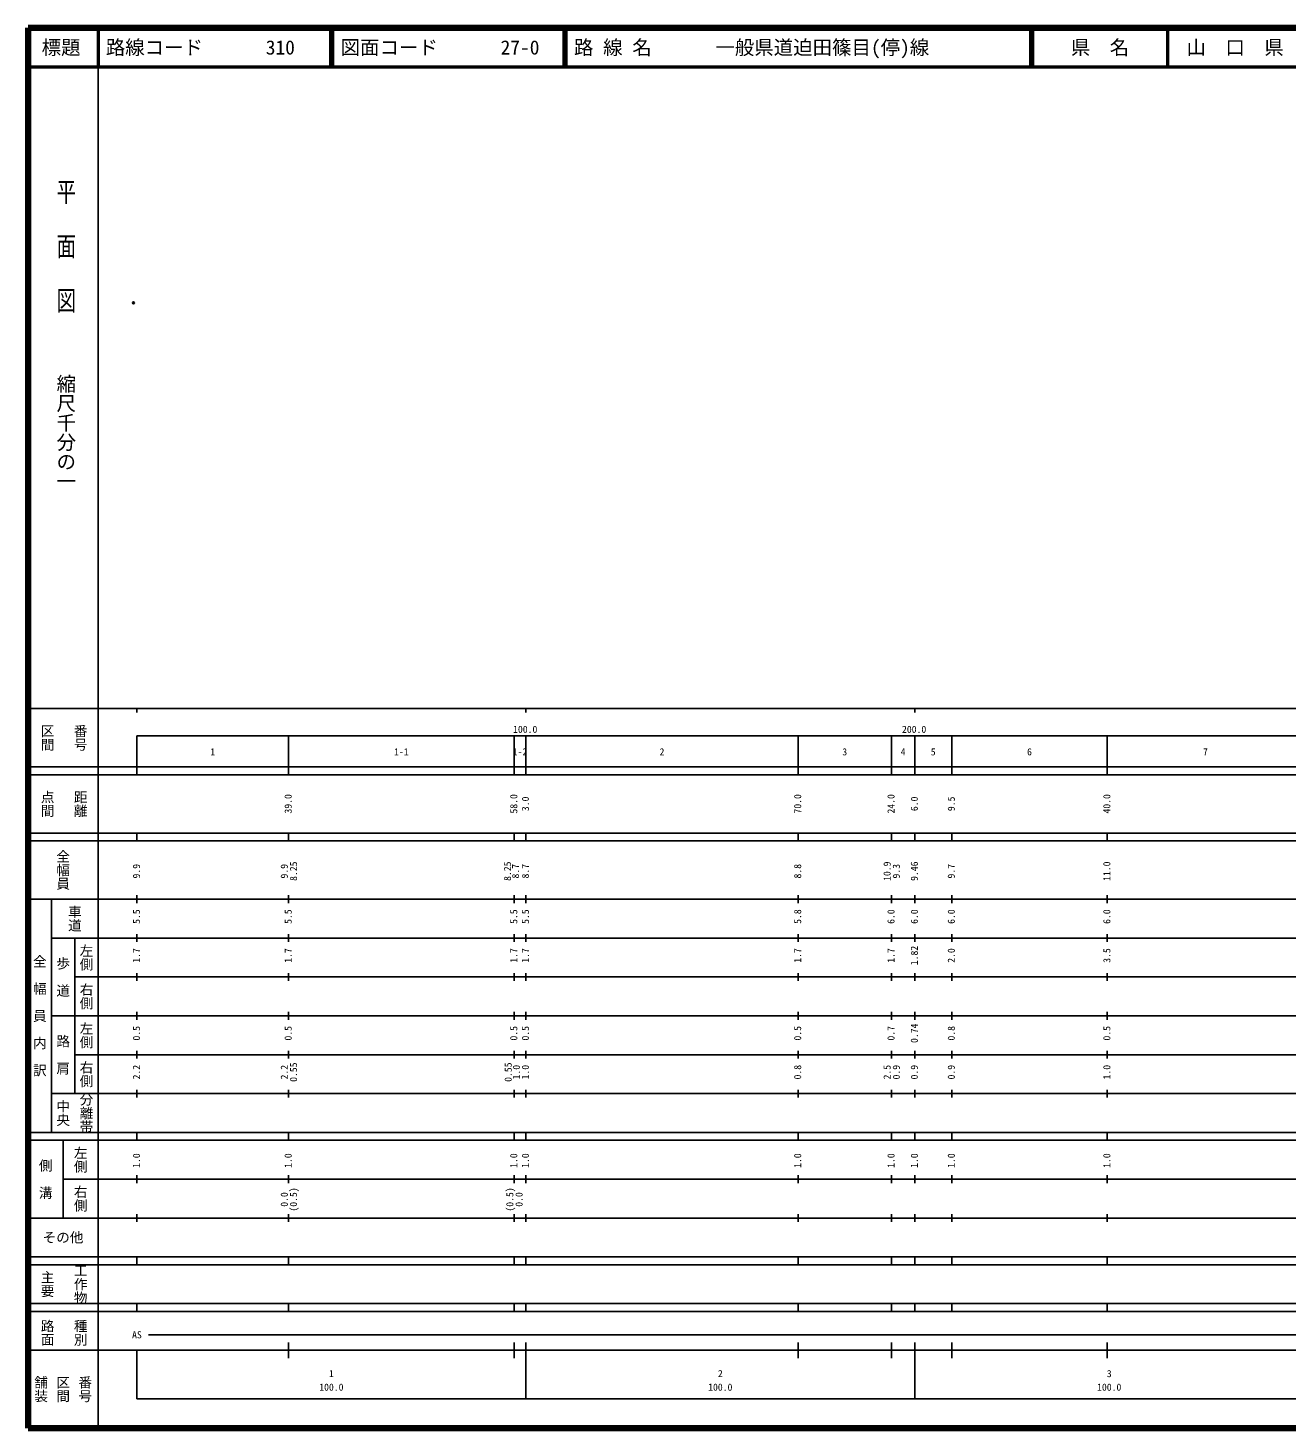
# Model space of a CAD drawing. Units: millimetres on the paper. Extents: x 40 to 680, y 20 to 380.
# Drawn here: x 40 to 363.7, y 20 to 380 of the extents above; entities that cross this region are included whole.
import ezdxf
from ezdxf.enums import TextEntityAlignment as Align

# ---------------------------------------------------------------- set-up
doc = ezdxf.new("R2010")
doc.units = ezdxf.units.MM
doc.header["$PDMODE"] = 32
doc.header["$PDSIZE"] = 0.5
doc.layers.add('M-OTRS', color=6, linetype='Continuous')
doc.layers.add('M-TTL-TXT', color=7, linetype='Continuous')
for name, color, linetype, lineweight in [('M-TTL', 2, 'Continuous', 140), ('M-TTL-BAND', 7, 'Continuous', 25), ('M-TTL-LINE', 7, 'Continuous', 50)]:
    doc.layers.add(name, color=color, linetype=linetype, lineweight=lineweight)
doc.styles.add('@ＭＳ ゴシック', font='')
doc.styles.add('ＭＳ ゴシック', font='')
doc.styles.get('@ＭＳ ゴシック').set_extended_font_data('@MS Gothic')
doc.styles.get('ＭＳ ゴシック').set_extended_font_data('MS Gothic')

msp = doc.modelspace()

# ---------------------------------------------------------------- linework, layer by layer
at = {"layer": 'M-OTRS'}
msp.add_point((67.114, 309.323), dxfattribs=at)
at = {"layer": 'M-TTL'}
for p, q in [((40, 380), (40, 20)), ((680, 380), (40, 380)), ((40, 20), (680, 20))]:
    msp.add_line(p, q, dxfattribs=at)
at = {"layer": 'M-TTL-BAND'}
for p, q in [((58, 370), (58, 20)), ((40, 205), (579, 205)), ((68, 205), (68, 204)), ((168, 205), (168, 204)), ((268, 205), (268, 204)), ((68, 198), (579, 198)), ((68, 198), (68, 188)), ((107, 188), (107, 198)), ((165, 188), (165, 198)), ((168, 188), (168, 198)), ((238, 188), (238, 198)), ((262, 188), (262, 198)), ((268, 188), (268, 198)), ((277.5, 188), (277.5, 198)), ((317.5, 188), (317.5, 198)), ((40, 190), (579, 190)), ((40, 188), (579, 188)), ((40, 173), (579, 173)), ((68, 171), (68, 173)), ((107, 171), (107, 173)), ((165, 171), (165, 173)), ((168, 171), (168, 173)), ((238, 171), (238, 173)), ((262, 171), (262, 173)), ((268, 171), (268, 173)), ((277.5, 171), (277.5, 173)), ((317.5, 171), (317.5, 173)), ((40, 171), (579, 171)), ((40, 156), (579, 156)), ((46, 96), (46, 156)), ((68, 155), (68, 157)), ((107, 155), (107, 157)), ((165, 155), (165, 157)), ((168, 155), (168, 157)), ((238, 155), (238, 157)), ((262, 155), (262, 157)), ((268, 155), (268, 157)), ((277.5, 155), (277.5, 157)), ((317.5, 155), (317.5, 157)), ((46, 146), (579, 146)), ((52, 146), (52, 106)), ((68, 145), (68, 147)), ((107, 145), (107, 147)), ((165, 145), (165, 147)), ((168, 145), (168, 147)), ((238, 145), (238, 147)), ((262, 145), (262, 147)), ((268, 145), (268, 147)), ((277.5, 145), (277.5, 147)), ((317.5, 145), (317.5, 147)), ((68, 135), (68, 137)), ((107, 135), (107, 137)), ((165, 135), (165, 137)), ((168, 135), (168, 137)), ((238, 135), (238, 137)), ((262, 135), (262, 137)), ((268, 135), (268, 137)), ((277.5, 135), (277.5, 137)), ((317.5, 135), (317.5, 137)), ((52, 136), (579, 136)), ((46, 126), (579, 126)), ((68, 125), (68, 127)), ((107, 125), (107, 127)), ((165, 125), (165, 127)), ((168, 125), (168, 127)), ((238, 125), (238, 127)), ((262, 125), (262, 127)), ((268, 125), (268, 127)), ((277.5, 125), (277.5, 127)), ((317.5, 125), (317.5, 127)), ((52, 116), (579, 116)), ((68, 115), (68, 117)), ((107, 115), (107, 117)), ((165, 115), (165, 117)), ((168, 115), (168, 117)), ((238, 115), (238, 117)), ((262, 115), (262, 117)), ((268, 115), (268, 117)), ((277.5, 115), (277.5, 117)), ((317.5, 115), (317.5, 117)), ((46, 106), (579, 106)), ((68, 105), (68, 107)), ((107, 105), (107, 107)), ((165, 105), (165, 107)), ((168, 105), (168, 107)), ((238, 105), (238, 107)), ((262, 105), (262, 107)), ((268, 105), (268, 107)), ((277.5, 105), (277.5, 107)), ((317.5, 105), (317.5, 107)), ((40, 96), (579, 96)), ((40, 94), (579, 94)), ((49, 94), (49, 74)), ((68, 94), (68, 96)), ((107, 94), (107, 96)), ((165, 94), (165, 96)), ((168, 94), (168, 96)), ((238, 94), (238, 96)), ((262, 94), (262, 96)), ((268, 94), (268, 96)), ((277.5, 94), (277.5, 96)), ((317.5, 94), (317.5, 96)), ((49, 84), (579, 84)), ((68, 83), (68, 85)), ((107, 83), (107, 85)), ((165, 83), (165, 85)), ((168, 83), (168, 85)), ((238, 83), (238, 85)), ((262, 83), (262, 85)), ((268, 83), (268, 85)), ((277.5, 83), (277.5, 85)), ((317.5, 83), (317.5, 85)), ((40, 74), (579, 74)), ((68, 73), (68, 75)), ((107, 73), (107, 75)), ((165, 73), (165, 75)), ((168, 73), (168, 75)), ((238, 73), (238, 75)), ((262, 73), (262, 75)), ((268, 73), (268, 75)), ((277.5, 73), (277.5, 75)), ((317.5, 73), (317.5, 75)), ((40, 64), (579, 64)), ((40, 62), (579, 62)), ((68, 62), (68, 64)), ((107, 62), (107, 64)), ((165, 62), (165, 64)), ((168, 62), (168, 64)), ((238, 62), (238, 64)), ((262, 62), (262, 64)), ((268, 62), (268, 64)), ((277.5, 62), (277.5, 64)), ((317.5, 62), (317.5, 64)), ((40, 52), (579, 52)), ((68, 50), (68, 52)), ((107, 50), (107, 52)), ((165, 50), (165, 52)), ((168, 50), (168, 52)), ((238, 50), (238, 52)), ((262, 50), (262, 52)), ((268, 50), (268, 52)), ((277.5, 50), (277.5, 52)), ((317.5, 50), (317.5, 52)), ((40, 50), (579, 50)), ((71, 44), (565, 44)), ((40, 40), (579, 40)), ((68, 40), (68, 27.5)), ((107, 38), (107, 42)), ((165, 38), (165, 42)), ((168, 27.5), (168, 42)), ((238, 38), (238, 42)), ((262, 38), (262, 42)), ((268, 27.5), (268, 42)), ((277.5, 38), (277.5, 42)), ((317.5, 38), (317.5, 42)), ((68, 27.5), (579, 27.5))]:
    msp.add_line(p, q, dxfattribs=at)
at = {"layer": 'M-TTL-LINE'}
for p, q in [((58, 380), (58, 370)), ((117.75, 380), (117.75, 370)), ((118.25, 380), (118.25, 370)), ((177.75, 380), (177.75, 370)), ((178.25, 380), (178.25, 370)), ((297.75, 380), (297.75, 370)), ((298.25, 380), (298.25, 370)), ((333, 380), (333, 370)), ((40, 370), (680, 370))]:
    msp.add_line(p, q, dxfattribs=at)

# ---------------------------------------------------------------- texts
at = {"layer": 'M-TTL-BAND', "style": '@ＭＳ ゴシック', "width": 1.4}
msp.add_text('平  面  図', height=3.666, rotation=270, dxfattribs=at).set_placement((49.777, 306.475), align=Align.MIDDLE_RIGHT)
at = {"layer": 'M-TTL-BAND', "style": '@ＭＳ ゴシック'}
msp.add_text('縮尺千分の一', height=3.666, rotation=270, dxfattribs=at).set_placement((49.777, 261.03), align=Align.MIDDLE_RIGHT)
for s, p in [('区間', (45, 197.5)), ('番号', (53.5, 197.5)), ('点間', (45, 180.5)), ('距離', (53.5, 180.5)), ('全幅員', (49, 163.5)), ('車道', (52, 151)), ('左側', (55, 141)), ('全\u3000幅\u3000員\u3000内\u3000訳', (43, 126)), ('歩\u3000道', (49, 136)), ('右側', (55, 131)), ('左側', (55, 121)), ('路\u3000肩', (49, 116)), ('右側', (55, 111)), ('分離帯', (55, 101)), ('中央', (49, 101)), ('左側', (53.5, 89)), ('側\u3000溝', (44.5, 84)), ('右側', (53.5, 79)), ('工作物', (53.5, 57)), ('主要', (45, 57)), ('路面', (45, 44.5)), ('種別', (53.5, 44.5)), ('舗装', (43.333, 30)), ('区間', (49, 30)), ('番号', (54.667, 30))]:
    msp.add_text(s, height=2.566, rotation=270, dxfattribs=at).set_placement(p, align=Align.MIDDLE_CENTER)
at = {"layer": 'M-TTL-BAND', "style": 'ＭＳ ゴシック'}
for s, p in [('100.0', (167.844, 198.195)), ('200.0', (267.844, 198.195)), ('1', (87.5, 192.405)), ('1-1', (136, 192.405)), ('1-2', (166.5, 192.405)), ('2', (203, 192.405)), ('3', (250, 192.405)), ('4', (265, 192.405)), ('5', (272.75, 192.405)), ('6', (297.5, 192.405)), ('7', (342.75, 192.405)), ('AS', (68, 42.5)), ('1', (118, 32.523)), ('2', (218, 32.523)), ('3', (318, 32.523)), ('100.0', (118, 29.033)), ('100.0', (218, 29.033)), ('100.0', (318, 29.033))]:
    msp.add_text(s, height=1.833, dxfattribs=at).set_placement(p, align=Align.BOTTOM_CENTER)
for s, p in [('39.0', (108.348, 180.5)), ('58.0', (166.348, 180.5)), ('3.0', (169.348, 180.5)), ('70.0', (239.348, 180.5)), ('24.0', (263.348, 180.5)), ('6.0', (269.348, 180.5)), ('9.5', (278.848, 180.5)), ('40.0', (318.848, 180.5)), ('9.9', (69.348, 163.174)), ('9.9', (107.348, 163.174)), ('8.25', (109.718, 163.174)), ('8.25', (164.735, 163.174)), ('8.7', (166.811, 163.174)), ('8.7', (169.348, 163.174)), ('8.8', (239.348, 163.174)), ('10.9', (262.348, 163.174)), ('9.3', (264.718, 163.174)), ('9.46', (269.348, 163.174)), ('9.7', (278.848, 163.174)), ('11.0', (318.848, 163.174)), ('5.5', (69.348, 151.5)), ('5.5', (108.348, 151.5)), ('5.5', (166.348, 151.5)), ('5.5', (169.348, 151.5)), ('5.8', (239.348, 151.5)), ('6.0', (263.348, 151.5)), ('6.0', (269.348, 151.5)), ('6.0', (278.848, 151.5)), ('6.0', (318.848, 151.5)), ('1.7', (69.348, 141.5)), ('1.7', (108.348, 141.5)), ('1.7', (166.348, 141.5)), ('1.7', (169.348, 141.5)), ('1.7', (239.348, 141.5)), ('1.7', (263.348, 141.5)), ('1.82', (269.348, 141.5)), ('2.0', (278.848, 141.5)), ('3.5', (318.848, 141.5)), ('0.5', (69.348, 121.5)), ('0.5', (108.348, 121.5)), ('0.5', (166.348, 121.5)), ('0.5', (169.348, 121.5)), ('0.5', (239.348, 121.5)), ('0.7', (263.348, 121.5)), ('0.74', (269.348, 121.5)), ('0.8', (278.848, 121.5)), ('0.5', (318.848, 121.5)), ('2.2', (69.348, 111.5)), ('2.2', (107.348, 111.5)), ('0.55', (109.718, 111.5)), ('0.55', (164.922, 111.5)), ('1.0', (167.035, 111.5)), ('1.0', (169.348, 111.5)), ('0.8', (239.348, 111.5)), ('2.5', (262.348, 111.5)), ('0.9', (264.718, 111.5)), ('0.9', (269.348, 111.5)), ('0.9', (278.848, 111.5)), ('1.0', (318.848, 111.5)), ('1.0', (69.348, 88.764)), ('1.0', (108.348, 88.764)), ('1.0', (166.348, 88.764)), ('1.0', (169.348, 88.764)), ('1.0', (239.348, 88.764)), ('1.0', (263.348, 88.764)), ('1.0', (269.348, 88.764)), ('1.0', (278.848, 88.764)), ('1.0', (318.848, 88.764)), ('0.0', (107.348, 78.764)), ('(0.5)', (109.718, 78.764)), ('(0.5)', (165.348, 78.764)), ('0.0', (167.718, 78.764))]:
    msp.add_text(s, height=1.833, rotation=90, dxfattribs=at).set_placement(p, align=Align.BOTTOM_CENTER)
msp.add_text('その他', height=2.566, dxfattribs=at).set_placement((49, 69), align=Align.MIDDLE_CENTER)
at = {"layer": 'M-TTL-TXT', "style": 'ＭＳ ゴシック'}
for s, p in [('標題', (48.5, 375)), ('県\u3000名', (315.625, 375)), ('山\u3000口\u3000県', (350.375, 375))]:
    msp.add_text(s, height=3.666, dxfattribs=at).set_placement(p, align=Align.MIDDLE_CENTER)
for s, p in [('路線コード', (60, 375)), ('310', (101.142, 375)), ('図面コード', (120.38, 375)), ('27-0', (161.521, 375)), ('路 線 名', (180.38, 375)), ('一般県道迫田篠目(停)線', (216.734, 375))]:
    msp.add_text(s, height=3.666, dxfattribs=at).set_placement(p, align=Align.MIDDLE_LEFT)

doc.saveas('drawing.dxf')
